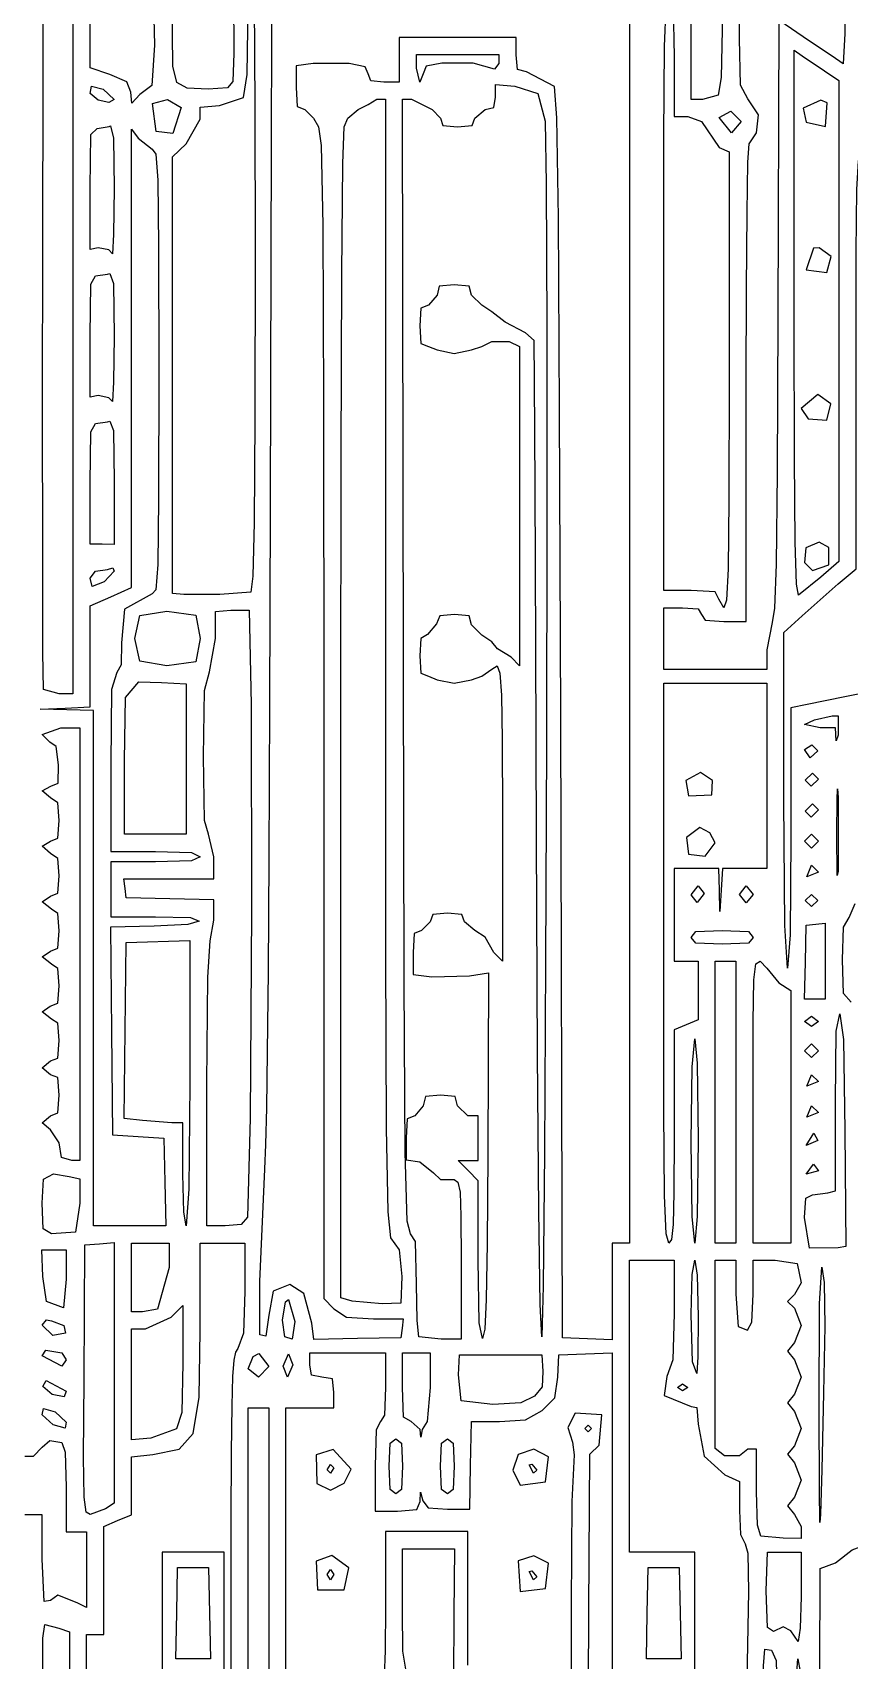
# Model space of a CAD drawing. Extents: x 0 to 7.6, y 0 to 10.9.
# Drawn here: x 1.576 to 1.972, y 4.567 to 5.357 of the extents above; entities that cross this region are included whole.
import ezdxf

# ---------------------------------------------------------------- set-up
doc = ezdxf.new("R2010")
doc.units = 0
doc.layers.get('0').update_dxf_attribs({"linetype": 'CONTINUOUS'})

msp = doc.modelspace()

# ---------------------------------------------------------------- linework, layer by layer
at = {"color": 0}
for points in [[(1.58149, 5.47613), (1.5886, 5.46431), (1.59571, 5.45258), (1.59571, 5.24431), (1.59565, 5.24431), (1.59565, 5.03608), (1.58897, 5.03608), (1.58143, 5.03814), (1.58111, 5.05615), (1.581, 5.10363), (1.58094, 5.17339), (1.58106, 5.25814), (1.58149, 5.47613)], [(1.68235, 5.412), (1.68306, 5.40224), (1.6836, 5.37181), (1.68386, 5.32086), (1.68403, 5.24957), (1.68392, 5.16943), (1.6836, 5.11919), (1.68294, 5.0931), (1.68192, 5.08539), (1.66689, 5.08419), (1.64942, 5.08419), (1.64399, 5.08469), (1.64399, 5.29665), (1.65067, 5.30285), (1.65733, 5.31489), (1.65733, 5.32075), (1.66678, 5.3215), (1.67844, 5.32542), (1.68018, 5.33649), (1.68067, 5.36968), (1.6811, 5.40028), (1.68235, 5.412)], [(1.88232, 5.39117), (1.90642, 5.39117), (1.92404, 5.39074), (1.93153, 5.38949), (1.9216, 5.38781), (1.91069, 5.38781), (1.91069, 5.35818), (1.91021, 5.33507), (1.90869, 5.3265), (1.90115, 5.32449), (1.89567, 5.32449), (1.89567, 5.38118), (1.889, 5.38118), (1.88331, 5.38194), (1.88232, 5.38618), (1.88232, 5.39117)], [(1.88482, 5.37451), (1.88687, 5.36925), (1.88738, 5.34532), (1.88738, 5.31619), (1.89399, 5.31619), (1.90067, 5.31375), (1.90924, 5.30106), (1.91401, 5.2991), (1.91401, 5.18847), (1.9139, 5.13015), (1.91357, 5.09668), (1.91282, 5.08143), (1.91151, 5.07781), (1.90901, 5.08197), (1.90722, 5.08561), (1.89567, 5.08615), (1.88232, 5.08615), (1.88232, 5.23031), (1.88238, 5.30647), (1.88276, 5.3501), (1.88346, 5.3699), (1.88482, 5.37451)], [(1.94564, 5.34831), (1.94943, 5.34565), (1.96024, 5.33832), (1.96733, 5.33371), (1.96733, 5.10021), (1.95861, 5.09267), (1.94775, 5.08393), (1.94667, 5.08925), (1.94601, 5.10969), (1.94569, 5.15017), (1.94564, 5.2155), (1.94564, 5.34831)], [(1.76237, 5.34625), (1.80236, 5.34625), (1.80236, 5.34185), (1.80024, 5.33919), (1.78982, 5.34212), (1.77468, 5.34212), (1.76708, 5.34056), (1.76568, 5.33692), (1.764, 5.3329), (1.76237, 5.33957), (1.76237, 5.34625)], [(1.80067, 5.33165), (1.81011, 5.33083), (1.82118, 5.32725), (1.82482, 5.31396), (1.82531, 5.28347), (1.82557, 5.21419), (1.82553, 5.11936), (1.82536, 5.01215), (1.82497, 4.90587), (1.82443, 4.81358), (1.82383, 4.74864), (1.82319, 4.72412), (1.82237, 4.73969), (1.82172, 4.78558), (1.82113, 4.86117), (1.82064, 4.96582), (1.82026, 5.05951), (1.81993, 5.13628), (1.81961, 5.18826), (1.81939, 5.20742), (1.81532, 5.21115), (1.80533, 5.21631), (1.79899, 5.22131), (1.794, 5.22456), (1.78901, 5.22954), (1.78788, 5.23389), (1.78065, 5.23454), (1.77344, 5.23389), (1.77235, 5.22954), (1.76818, 5.22456), (1.76454, 5.22314), (1.764, 5.21457), (1.76454, 5.206), (1.76818, 5.20454), (1.77235, 5.2029), (1.78065, 5.20122), (1.78901, 5.2029), (1.794, 5.20454), (1.79899, 5.20703), (1.8074, 5.20703), (1.81233, 5.20449), (1.81233, 5.04969), (1.80826, 5.05382), (1.8016, 5.05789), (1.79899, 5.06119), (1.794, 5.06456), (1.78901, 5.06956), (1.78788, 5.07389), (1.78076, 5.07454), (1.77365, 5.07389), (1.77203, 5.06999), (1.76774, 5.06489), (1.76454, 5.06288), (1.764, 5.05447), (1.76454, 5.046), (1.76818, 5.04454), (1.77235, 5.04286), (1.78065, 5.04124), (1.78901, 5.04286), (1.794, 5.04454), (1.79899, 5.04807), (1.80149, 5.04958), (1.80279, 5.04606), (1.80354, 5.03537), (1.80393, 5.01367), (1.80404, 4.97694), (1.80404, 4.90636), (1.79986, 4.91054), (1.79568, 4.91797), (1.79069, 4.92122), (1.78569, 4.9254), (1.7844, 4.92899), (1.77735, 4.92958), (1.77024, 4.92899), (1.76899, 4.9254), (1.76486, 4.92122), (1.76124, 4.91976), (1.76069, 4.91049), (1.76069, 4.89979), (1.76975, 4.89865), (1.78808, 4.89914), (1.79736, 4.90072), (1.79693, 4.81239), (1.7966, 4.76953), (1.79617, 4.74224), (1.79546, 4.72781), (1.79443, 4.72331), (1.79275, 4.73079), (1.79232, 4.76124), (1.79232, 4.79981), (1.78743, 4.80469), (1.78261, 4.80957), (1.79232, 4.80957), (1.79232, 4.83122), (1.78733, 4.83122), (1.78233, 4.83621), (1.78119, 4.8406), (1.77399, 4.84125), (1.76676, 4.8406), (1.76568, 4.83621), (1.7615, 4.83122), (1.75786, 4.82975), (1.75732, 4.82058), (1.75732, 4.81), (1.764, 4.80892), (1.77067, 4.8036), (1.77399, 4.8004), (1.78065, 4.8004), (1.7825, 4.79904), (1.78353, 4.79417), (1.7839, 4.78267), (1.78401, 4.76112), (1.78401, 4.72287), (1.77431, 4.72287), (1.76346, 4.72401), (1.76264, 4.73204), (1.76237, 4.74968), (1.76188, 4.77029), (1.75944, 4.77399), (1.75776, 4.78017), (1.75683, 4.81358), (1.75635, 4.896), (1.75608, 5.04915), (1.75564, 5.32454), (1.75987, 5.32454), (1.76508, 5.32206), (1.77001, 5.31956), (1.77399, 5.31538), (1.77522, 5.31185), (1.78233, 5.31119), (1.78939, 5.31185), (1.79069, 5.31538), (1.79568, 5.31956), (1.79986, 5.32047), (1.80067, 5.32557), (1.80067, 5.33165)], [(1.60471, 5.33094), (1.6104, 5.32937), (1.61567, 5.32438), (1.61307, 5.32303), (1.60796, 5.32411), (1.604, 5.32725), (1.60471, 5.33094)], [(1.6415, 5.32449), (1.64822, 5.32053), (1.6441, 5.30794), (1.63607, 5.30881), (1.63433, 5.32254), (1.6415, 5.32449)], [(1.74317, 5.32454), (1.74735, 5.32454), (1.74735, 5.05117), (1.74739, 4.90913), (1.74772, 4.82536), (1.74849, 4.78472), (1.74978, 4.77203), (1.75401, 4.76622), (1.75532, 4.75331), (1.75483, 4.7404), (1.74567, 4.74007), (1.73112, 4.74138), (1.72569, 4.743), (1.72569, 5.02713), (1.72575, 5.15099), (1.72607, 5.23981), (1.72656, 5.29329), (1.72732, 5.31119), (1.729, 5.31538), (1.734, 5.31956), (1.73899, 5.32206), (1.74317, 5.32454)], [(1.95861, 5.32406), (1.94997, 5.32015), (1.9515, 5.31347), (1.96078, 5.31131), (1.96153, 5.32286), (1.95861, 5.32406)], [(1.91488, 5.31874), (1.91982, 5.31369), (1.91525, 5.30821), (1.90929, 5.31569), (1.91488, 5.31874)], [(1.62403, 5.31), (1.62739, 5.30572), (1.63406, 5.30035), (1.6359, 5.29785), (1.63688, 5.28532), (1.63726, 5.25325), (1.63737, 5.19194), (1.63726, 5.13069), (1.63693, 5.09874), (1.63596, 5.08653), (1.63411, 5.08453), (1.62071, 5.07715), (1.61925, 5.06076), (1.61914, 5.05018), (1.61692, 5.04633), (1.61442, 5.03808), (1.61399, 5.00206), (1.61399, 4.95953), (1.63569, 4.95953), (1.65326, 4.9591), (1.65733, 4.95703), (1.65326, 4.95503), (1.63569, 4.95454), (1.61399, 4.95454), (1.61399, 4.9279), (1.63579, 4.9279), (1.65278, 4.92746), (1.6569, 4.92578), (1.65142, 4.92415), (1.6351, 4.92329), (1.61393, 4.92279), (1.61436, 4.87239), (1.61486, 4.82206), (1.62733, 4.82124), (1.63986, 4.82042), (1.64031, 4.79915), (1.64079, 4.77789), (1.60568, 4.77789), (1.60568, 5.02789), (1.57986, 5.02854), (1.5919, 5.02914), (1.604, 5.02974), (1.604, 5.07878), (1.61399, 5.08317), (1.62403, 5.08762), (1.62403, 5.31)], [(1.61393, 5.31164), (1.61535, 5.30567), (1.61567, 5.28142), (1.61544, 5.25896), (1.6149, 5.24957), (1.61307, 5.25142), (1.60796, 5.25244), (1.604, 5.25168), (1.604, 5.28157), (1.60444, 5.3074), (1.60742, 5.31039), (1.61328, 5.31131), (1.61393, 5.31164)], [(1.97819, 5.2979), (1.97949, 5.29368), (1.98025, 5.27572), (1.98058, 5.23622), (1.98068, 5.16726), (1.98068, 5.03668), (1.97026, 5.03461), (1.95193, 5.03093), (1.94401, 5.02929), (1.94401, 4.9661), (1.94358, 4.91911), (1.94233, 4.90289), (1.94108, 4.92367), (1.94065, 4.98432), (1.94065, 5.06575), (1.94943, 5.07394), (1.9669, 5.08942), (1.97569, 5.09674), (1.97569, 5.19732), (1.97575, 5.25032), (1.97607, 5.28076), (1.97683, 5.29465), (1.97819, 5.2979)], [(1.95774, 5.2525), (1.95503, 5.25228), (1.9515, 5.24181), (1.96137, 5.2405), (1.96354, 5.24821), (1.95774, 5.2525)], [(1.6135, 5.24007), (1.61535, 5.23519), (1.61567, 5.20964), (1.61544, 5.18722), (1.6149, 5.1779), (1.61307, 5.17969), (1.60796, 5.18078), (1.604, 5.18001), (1.604, 5.20996), (1.60439, 5.23475), (1.60661, 5.23893), (1.61247, 5.23964), (1.6135, 5.24007)], [(1.95714, 5.18121), (1.949, 5.17443), (1.95236, 5.16954), (1.96137, 5.16883), (1.96343, 5.17681), (1.95714, 5.18121)], [(1.6135, 5.1684), (1.61535, 5.16374), (1.61567, 5.13911), (1.61567, 5.10846), (1.60986, 5.10861), (1.604, 5.10872), (1.604, 5.13846), (1.60439, 5.16314), (1.60661, 5.16726), (1.61247, 5.16797), (1.6135, 5.1684)], [(1.95774, 5.1096), (1.95122, 5.10688), (1.95057, 5.09972), (1.95443, 5.09581), (1.9624, 5.09868), (1.96235, 5.1071), (1.95774, 5.1096)], [(1.61501, 5.09711), (1.61567, 5.09549), (1.61079, 5.09044), (1.60493, 5.08817), (1.604, 5.09224), (1.60661, 5.0956), (1.61247, 5.09631), (1.61501, 5.09711)], [(1.6811, 5.07667), (1.68218, 5.03087), (1.68235, 4.93083), (1.68169, 4.83008), (1.68039, 4.78211), (1.67725, 4.7786), (1.6696, 4.77789), (1.66069, 4.77789), (1.66069, 4.84706), (1.66108, 4.89854), (1.66233, 4.91624), (1.66401, 4.92617), (1.66401, 4.93608), (1.64274, 4.93658), (1.62153, 4.93707), (1.62099, 4.94162), (1.62044, 4.94624), (1.66401, 4.94624), (1.66401, 4.95703), (1.66151, 4.96789), (1.65944, 4.97461), (1.65901, 5.00564), (1.65944, 5.03771), (1.66189, 5.04665), (1.66482, 5.06293), (1.66482, 5.07596), (1.67231, 5.07661), (1.6811, 5.07667)], [(1.64122, 5.07622), (1.65533, 5.07422), (1.65733, 5.06288), (1.65533, 5.05154), (1.64122, 5.04958), (1.62819, 5.05181), (1.62565, 5.06288), (1.62819, 5.07406), (1.64122, 5.07622)], [(1.62771, 5.04189), (1.63857, 5.04156), (1.65067, 5.04096), (1.65067, 4.96789), (1.62067, 4.96789), (1.62067, 5.00369), (1.62125, 5.03418), (1.62771, 5.04189)], [(1.88232, 5.04124), (1.93235, 5.04124), (1.93235, 4.95122), (1.91081, 4.95122), (1.91026, 4.94081), (1.90961, 4.93039), (1.90935, 4.94081), (1.90901, 4.95122), (1.88738, 4.95122), (1.88738, 4.90625), (1.89899, 4.90625), (1.89899, 4.87793), (1.88738, 4.87304), (1.88738, 4.82129), (1.88732, 4.82129), (1.88721, 4.79432), (1.88687, 4.7786), (1.88612, 4.77132), (1.88482, 4.76953), (1.88346, 4.77399), (1.88276, 4.79264), (1.88238, 4.83371), (1.88232, 4.90539), (1.88232, 5.04124)], [(1.96397, 5.02544), (1.96701, 5.02544), (1.9669, 5.016), (1.96599, 5.01329), (1.96565, 5.01953), (1.95817, 5.01953), (1.95068, 5.02111), (1.95551, 5.02344), (1.96397, 5.02544)], [(1.58985, 5.01953), (1.59901, 5.01953), (1.59901, 4.80957), (1.59511, 4.80957), (1.59006, 4.81108), (1.58897, 4.81814), (1.58485, 4.82454), (1.58068, 4.8279), (1.58485, 4.83122), (1.58837, 4.83268), (1.58897, 4.84125), (1.58837, 4.84983), (1.58485, 4.85124), (1.58068, 4.85454), (1.58485, 4.85792), (1.58837, 4.85932), (1.58897, 4.86778), (1.58837, 4.87619), (1.58529, 4.87819), (1.58083, 4.88167), (1.58469, 4.88456), (1.58837, 4.88596), (1.58897, 4.89442), (1.58837, 4.90283), (1.58529, 4.90483), (1.58083, 4.90836), (1.58475, 4.91124), (1.58837, 4.91265), (1.58897, 4.92111), (1.58837, 4.92953), (1.58529, 4.93153), (1.58083, 4.93506), (1.58475, 4.93788), (1.58837, 4.93929), (1.58897, 4.94769), (1.58832, 4.95622), (1.58485, 4.95856), (1.58068, 4.96208), (1.58485, 4.96457), (1.58837, 4.96599), (1.58897, 4.9745), (1.58832, 4.98318), (1.58485, 4.98557), (1.58072, 4.98893), (1.5849, 4.99121), (1.58849, 4.99262), (1.58865, 5.00163), (1.58762, 5.01047), (1.58442, 5.01258), (1.58068, 5.01633), (1.58985, 5.01953)], [(1.9541, 5.01124), (1.95703, 5.00846), (1.95344, 5.00493), (1.95068, 5.009), (1.9541, 5.01124)], [(1.90022, 4.99789), (1.89296, 4.99392), (1.89432, 4.98654), (1.90571, 4.98708), (1.90603, 4.99392), (1.90022, 4.99789)], [(1.95449, 4.99761), (1.95736, 4.99468), (1.95389, 4.99121), (1.95096, 4.99414), (1.95449, 4.99761)], [(1.96669, 4.9899), (1.9669, 4.98579), (1.9669, 4.94997), (1.96653, 4.94786), (1.96636, 4.96789), (1.96642, 4.98481), (1.96669, 4.9899)], [(1.95449, 4.98264), (1.95736, 4.97971), (1.95389, 4.97624), (1.95096, 4.97911), (1.95449, 4.98264)], [(1.89985, 4.97125), (1.89333, 4.96631), (1.89432, 4.95822), (1.90235, 4.95725), (1.90733, 4.96371), (1.90474, 4.96858), (1.89985, 4.97125)], [(1.954, 4.96789), (1.95736, 4.96457), (1.954, 4.96121), (1.95068, 4.96457), (1.954, 4.96789)], [(1.954, 4.9529), (1.95736, 4.94954), (1.95176, 4.94732), (1.954, 4.9529)], [(1.89908, 4.94287), (1.90201, 4.93913), (1.89854, 4.93479), (1.89567, 4.93858), (1.89908, 4.94287)], [(1.92231, 4.94287), (1.92567, 4.93869), (1.92231, 4.93457), (1.919, 4.93869), (1.92231, 4.94287)], [(1.954, 4.93869), (1.95703, 4.93582), (1.954, 4.93289), (1.95101, 4.93582), (1.954, 4.93869)], [(1.91069, 4.92122), (1.92339, 4.92074), (1.92567, 4.91786), (1.92339, 4.9151), (1.91069, 4.91456), (1.89794, 4.9151), (1.89567, 4.91786), (1.89794, 4.92074), (1.91069, 4.92122)], [(1.96067, 4.92481), (1.96067, 4.88792), (1.95057, 4.88792), (1.95107, 4.90582), (1.9515, 4.92372), (1.95611, 4.92426), (1.96067, 4.92481)], [(1.65235, 4.91635), (1.65235, 4.84711), (1.65192, 4.79563), (1.65067, 4.77789), (1.64942, 4.78456), (1.64899, 4.8029), (1.64899, 4.8279), (1.64361, 4.8279), (1.62939, 4.829), (1.62061, 4.83003), (1.62104, 4.87272), (1.62153, 4.91536), (1.65235, 4.91635)], [(1.90733, 4.90625), (1.91732, 4.90625), (1.91732, 4.76953), (1.90733, 4.76953), (1.90733, 4.90625)], [(1.92904, 4.90625), (1.93235, 4.90289), (1.93815, 4.89583), (1.94396, 4.89204), (1.94401, 4.83083), (1.94401, 4.76953), (1.92567, 4.76953), (1.92567, 4.83789), (1.92572, 4.87696), (1.92611, 4.89729), (1.92708, 4.90506), (1.92904, 4.90625)], [(1.96778, 4.88081), (1.96946, 4.86838), (1.97026, 4.82406), (1.97071, 4.76796), (1.96696, 4.76719), (1.95307, 4.76708), (1.95068, 4.78196), (1.95122, 4.79129), (1.95443, 4.79292), (1.96192, 4.79394), (1.96565, 4.79492), (1.96565, 4.83822), (1.96604, 4.87244), (1.96778, 4.88081)], [(1.954, 4.87956), (1.95736, 4.87706), (1.954, 4.87457), (1.95068, 4.87706), (1.954, 4.87956)], [(1.89735, 4.86871), (1.89854, 4.85682), (1.89899, 4.81967), (1.89854, 4.7825), (1.89735, 4.76953), (1.89611, 4.78222), (1.89567, 4.81863), (1.89611, 4.85503), (1.89735, 4.86871)], [(1.954, 4.86621), (1.95736, 4.8629), (1.954, 4.85954), (1.95068, 4.8629), (1.954, 4.86621)], [(1.954, 4.85124), (1.95736, 4.84787), (1.95176, 4.84565), (1.954, 4.85124)], [(1.954, 4.83621), (1.95736, 4.8329), (1.95176, 4.83068), (1.954, 4.83621)], [(1.95508, 4.82292), (1.95703, 4.81928), (1.95139, 4.81683), (1.95508, 4.82292)], [(1.58621, 4.80311), (1.59381, 4.80186), (1.59901, 4.80078), (1.59901, 4.78885), (1.597, 4.7749), (1.58529, 4.77408), (1.58122, 4.77647), (1.58068, 4.78885), (1.58132, 4.80051), (1.58621, 4.80311)], [(1.95492, 4.80789), (1.95736, 4.80458), (1.9515, 4.8029), (1.95492, 4.80789)], [(1.58051, 4.76622), (1.59233, 4.76622), (1.59233, 4.75206), (1.5911, 4.73807), (1.58279, 4.74115), (1.581, 4.75336), (1.58051, 4.76622)], [(1.61567, 4.76975), (1.61567, 4.64328), (1.61154, 4.64057), (1.60406, 4.63792), (1.60206, 4.639), (1.60107, 4.64626), (1.60086, 4.66569), (1.60107, 4.70329), (1.60151, 4.76872), (1.60861, 4.76921), (1.61567, 4.76975)], [(1.62403, 4.76953), (1.64236, 4.76953), (1.64236, 4.75776), (1.63667, 4.73753), (1.62944, 4.73622), (1.62403, 4.73622), (1.62403, 4.76953)], [(1.89735, 4.76124), (1.89854, 4.75396), (1.89899, 4.73372), (1.89882, 4.71431), (1.89844, 4.70622), (1.89621, 4.71186), (1.89567, 4.73481), (1.89611, 4.75424), (1.89735, 4.76124)], [(1.90733, 4.76124), (1.91732, 4.76124), (1.91732, 4.74468), (1.91835, 4.729), (1.92301, 4.72721), (1.92512, 4.73122), (1.92567, 4.74474), (1.92567, 4.76124), (1.93631, 4.76124), (1.94706, 4.7596), (1.949, 4.75028), (1.94569, 4.74457), (1.94233, 4.74121), (1.94569, 4.7379), (1.949, 4.72954), (1.94569, 4.72125), (1.94233, 4.71707), (1.94569, 4.71289), (1.949, 4.70454), (1.94569, 4.69624), (1.94233, 4.69206), (1.94569, 4.68788), (1.949, 4.67958), (1.94569, 4.67122), (1.94233, 4.66704), (1.94569, 4.66287), (1.949, 4.65457), (1.94569, 4.64621), (1.94233, 4.64204), (1.94569, 4.63792), (1.949, 4.63206), (1.949, 4.62625), (1.94026, 4.62636), (1.92942, 4.62733), (1.92779, 4.63271), (1.92736, 4.64887), (1.92736, 4.66954), (1.92318, 4.66954), (1.919, 4.66624), (1.91174, 4.66635), (1.90733, 4.66982), (1.90733, 4.76124)], [(1.95899, 4.75792), (1.96012, 4.75038), (1.96044, 4.72917), (1.9599, 4.69689), (1.9591, 4.65956), (1.95844, 4.63803), (1.95806, 4.634), (1.95785, 4.64996), (1.95768, 4.68832), (1.95785, 4.74018), (1.95899, 4.75792)], [(1.70019, 4.74224), (1.70329, 4.73156), (1.70199, 4.72287), (1.69846, 4.72401), (1.69737, 4.7321), (1.69883, 4.741), (1.70019, 4.74224)], [(1.5829, 4.73232), (1.58529, 4.73188), (1.59125, 4.72949), (1.59207, 4.72586), (1.58599, 4.72472), (1.58068, 4.72965), (1.5829, 4.73232)], [(1.64899, 4.73921), (1.64899, 4.71126), (1.64844, 4.68739), (1.64594, 4.67947), (1.63346, 4.67492), (1.62403, 4.67415), (1.62403, 4.72786), (1.63086, 4.72786), (1.64333, 4.73356), (1.64899, 4.73921)], [(1.58257, 4.71761), (1.58442, 4.71729), (1.59028, 4.71625), (1.59233, 4.71289), (1.59028, 4.70979), (1.58068, 4.71485), (1.58257, 4.71761)], [(1.68593, 4.71593), (1.69065, 4.70964), (1.68565, 4.70454), (1.68067, 4.70856), (1.68317, 4.71451), (1.68593, 4.71593)], [(1.70031, 4.71588), (1.70236, 4.7105), (1.69976, 4.70454), (1.69764, 4.70985), (1.70031, 4.71588)], [(1.75564, 4.71625), (1.76899, 4.71625), (1.76899, 4.69954), (1.76747, 4.68289), (1.76519, 4.67914), (1.76443, 4.6754), (1.76421, 4.67914), (1.75982, 4.68289), (1.75613, 4.685), (1.75564, 4.69954), (1.75564, 4.71625)], [(1.78321, 4.71539), (1.82319, 4.71539), (1.82368, 4.70719), (1.82329, 4.69976), (1.81956, 4.69521), (1.81299, 4.692), (1.79937, 4.69129), (1.78407, 4.69293), (1.78267, 4.70557), (1.78321, 4.71539)], [(1.58262, 4.70285), (1.59233, 4.69769), (1.59136, 4.69499), (1.58567, 4.69607), (1.58106, 4.69997), (1.58262, 4.70285)], [(1.8915, 4.70122), (1.89399, 4.69954), (1.8915, 4.69792), (1.889, 4.69954), (1.8915, 4.70122)], [(1.58138, 4.68935), (1.58708, 4.68772), (1.59233, 4.68272), (1.5919, 4.67969), (1.5861, 4.68142), (1.58068, 4.68625), (1.58138, 4.68935)], [(1.84571, 4.68121), (1.84733, 4.67958), (1.84571, 4.6779), (1.84403, 4.67958), (1.84571, 4.68121)], [(1.7219, 4.66938), (1.71371, 4.66678), (1.71397, 4.65289), (1.72071, 4.64958), (1.72732, 4.65306), (1.73068, 4.65983), (1.7219, 4.66938)], [(1.75233, 4.67458), (1.7551, 4.67253), (1.75564, 4.66124), (1.7551, 4.65001), (1.75233, 4.64789), (1.74951, 4.65001), (1.74903, 4.66124), (1.74951, 4.67253), (1.75233, 4.67458)], [(1.77735, 4.67458), (1.78011, 4.67253), (1.78065, 4.66124), (1.78011, 4.65001), (1.77735, 4.64789), (1.77453, 4.65001), (1.77399, 4.66124), (1.77453, 4.67253), (1.77735, 4.67458)], [(1.81933, 4.66949), (1.81164, 4.66694), (1.80903, 4.65929), (1.81272, 4.65213), (1.82493, 4.65364), (1.82639, 4.66585), (1.81933, 4.66949)], [(1.72071, 4.66206), (1.72233, 4.66049), (1.72071, 4.65788), (1.71903, 4.65944), (1.72071, 4.66206)], [(1.81831, 4.66222), (1.82069, 4.65929), (1.81913, 4.65788), (1.81706, 4.66189), (1.81831, 4.66222)], [(1.75564, 4.62121), (1.78082, 4.62121), (1.78054, 4.58957), (1.78033, 4.55789), (1.77175, 4.558), (1.76215, 4.55843), (1.75737, 4.56179), (1.75575, 4.5715), (1.75564, 4.59114), (1.75564, 4.62121)], [(1.98839, 4.62619), (1.99235, 4.62619), (1.99235, 4.35503), (1.98014, 4.33274), (1.96892, 4.31369), (1.96263, 4.30989), (1.95731, 4.30935), (1.95774, 4.4605), (1.95817, 4.6116), (1.96565, 4.61436), (1.97368, 4.62067), (1.98839, 4.62619)], [(1.639, 4.61957), (1.639, 4.55957), (1.669, 4.55957), (1.669, 4.61957), (1.639, 4.61957)], [(1.72125, 4.61794), (1.71371, 4.61513), (1.71431, 4.60129), (1.72732, 4.60124), (1.7296, 4.61203), (1.72125, 4.61794)], [(1.81933, 4.61783), (1.81164, 4.61529), (1.81272, 4.60047), (1.82493, 4.602), (1.82639, 4.61421), (1.81933, 4.61783)], [(1.93261, 4.61957), (1.949, 4.61957), (1.949, 4.59787), (1.94857, 4.58263), (1.9476, 4.57622), (1.94401, 4.58132), (1.94026, 4.58328), (1.93565, 4.58106), (1.93261, 4.58306), (1.93207, 4.60081), (1.93261, 4.61957)], [(1.64649, 4.61208), (1.66151, 4.61208), (1.662, 4.58996), (1.66243, 4.56787), (1.64556, 4.56787), (1.64606, 4.58996), (1.64649, 4.61208)], [(1.72071, 4.61122), (1.72233, 4.60872), (1.72071, 4.60622), (1.71903, 4.60872), (1.72071, 4.61122)], [(1.81831, 4.61057), (1.82069, 4.60764), (1.81913, 4.60622), (1.81706, 4.61025), (1.81831, 4.61057)], [(1.87483, 4.61208), (1.88986, 4.61208), (1.89031, 4.58996), (1.89079, 4.56787), (1.87392, 4.56787), (1.87435, 4.58996), (1.87483, 4.61208)], [(1.58203, 4.58453), (1.58876, 4.58274), (1.59403, 4.58089), (1.59403, 4.5586), (1.59299, 4.53842), (1.58567, 4.53771), (1.58197, 4.54161), (1.58106, 4.56174), (1.58111, 4.57785), (1.58203, 4.58453)], [(1.93142, 4.57249), (1.93457, 4.57194), (1.93685, 4.567), (1.93733, 4.5479), (1.93679, 4.52897), (1.93468, 4.52387), (1.93093, 4.52289), (1.93039, 4.53054), (1.93039, 4.54731), (1.93072, 4.56435), (1.93142, 4.57249)], [(1.94732, 4.56787), (1.94851, 4.56164), (1.949, 4.54454), (1.94883, 4.5281), (1.94846, 4.52121), (1.94624, 4.52615), (1.94569, 4.54568), (1.94732, 4.56787)]]:
    msp.add_lwpolyline(points, close=True, dxfattribs=at)
for points in [[(1.63482, 5.37033), (1.63531, 5.35075), (1.634, 5.33117), (1.62819, 5.32688), (1.62424, 5.3226), (1.62369, 5.32801), (1.62175, 5.33306), (1.61361, 5.33658), (1.604, 5.33974), (1.604, 5.41287)], [(1.86567, 5.4095), (1.86567, 4.76947), (1.85732, 4.76947), (1.85732, 4.72265), (1.84526, 4.72314), (1.83317, 4.72364), (1.83236, 5.02533), (1.83182, 5.17389), (1.83122, 5.26693), (1.8304, 5.31549), (1.82937, 5.33068), (1.81575, 5.33783), (1.81131, 5.33892), (1.81065, 5.34614), (1.81065, 5.35449), (1.75401, 5.35449), (1.75401, 5.33279), (1.74653, 5.33279), (1.74018, 5.33344), (1.73899, 5.33681), (1.73747, 5.34033), (1.72971, 5.3419), (1.71218, 5.34196), (1.704, 5.34082), (1.704, 5.33018), (1.70454, 5.32101), (1.70817, 5.3195), (1.71235, 5.31532), (1.71485, 5.31114), (1.71614, 5.30214), (1.7169, 5.2634), (1.71724, 5.17746), (1.71733, 5.02686), (1.71733, 4.74257), (1.72222, 4.73768), (1.7284, 4.73356), (1.74149, 4.73281), (1.75592, 4.73281), (1.75538, 4.72825), (1.75483, 4.72364), (1.73372, 4.72319), (1.71257, 4.72271), (1.71153, 4.73068), (1.70768, 4.74501), (1.70085, 4.74951), (1.69288, 4.74625), (1.69065, 4.73449), (1.68924, 4.72439), (1.68642, 4.72499), (1.68631, 4.75097), (1.68881, 4.80533), (1.68929, 4.81739), (1.68978, 4.83524), (1.69015, 4.86219), (1.69049, 4.90142), (1.69081, 4.95632), (1.69114, 5.03011), (1.69146, 5.12603), (1.69189, 5.24739), (1.69239, 5.41282)], [(1.97071, 5.39268), (1.97026, 5.35644), (1.96935, 5.34179), (1.96397, 5.34538), (1.95307, 5.35275), (1.93815, 5.36296), (1.93772, 5.21858), (1.93739, 5.14322), (1.9369, 5.09896), (1.93608, 5.07753), (1.93485, 5.07064), (1.93235, 5.05746), (1.93235, 5.04779), (1.88232, 5.04779), (1.88232, 5.07781), (1.8915, 5.07781), (1.89908, 5.07725), (1.90067, 5.07449), (1.9024, 5.07172), (1.91151, 5.07113), (1.92231, 5.07113), (1.92231, 5.18696), (1.92242, 5.23269), (1.92275, 5.26947), (1.92318, 5.29394), (1.92383, 5.30285), (1.9274, 5.30826), (1.92833, 5.317), (1.92312, 5.32482), (1.91949, 5.33132), (1.919, 5.35394), (1.919, 5.3795)], [(1.67361, 5.37446), (1.67367, 5.3469), (1.67318, 5.33322), (1.67068, 5.33008), (1.66135, 5.32949), (1.65115, 5.32986), (1.64606, 5.33268), (1.64421, 5.3406), (1.64399, 5.35622), (1.64399, 5.3795)], [(1.97319, 4.8865), (1.96957, 4.89063), (1.96903, 4.9069), (1.96951, 4.92279), (1.97233, 4.92751), (1.97515, 4.93425)], [(1.60232, 4.53456), (1.60232, 4.57954), (1.61068, 4.57954), (1.61068, 4.63206), (1.61735, 4.63488), (1.62403, 4.63764), (1.62403, 4.66581), (1.63444, 4.66694), (1.64725, 4.6696), (1.65408, 4.67719), (1.65685, 4.69472), (1.65733, 4.727), (1.65733, 4.76953), (1.65733, 4.76953), (1.67904, 4.76953), (1.67904, 4.7461), (1.67844, 4.72581), (1.67567, 4.71832), (1.67453, 4.71653), (1.67372, 4.71267), (1.67312, 4.70475), (1.67275, 4.69065), (1.67247, 4.66813), (1.67236, 4.63519), (1.67231, 4.58963), (1.67231, 4.52935)], [(1.89735, 4.55957), (1.89735, 4.61957), (1.86567, 4.61957), (1.86567, 4.76124), (1.88738, 4.76124), (1.88738, 4.73535), (1.88678, 4.71283), (1.8839, 4.70475), (1.88254, 4.69564), (1.89556, 4.69032), (1.89844, 4.68983), (1.89899, 4.68175), (1.90201, 4.66613), (1.91189, 4.65711), (1.919, 4.65381), (1.919, 4.63975), (1.91954, 4.62815), (1.92176, 4.62369), (1.92318, 4.61903), (1.9235, 4.60053), (1.92264, 4.55735)], [(1.699, 4.52789), (1.699, 4.68956), (1.72233, 4.68956), (1.72233, 4.69706), (1.72157, 4.70361), (1.71647, 4.70454), (1.71149, 4.7054), (1.71067, 4.71039), (1.71067, 4.71625), (1.74735, 4.71625), (1.74735, 4.69954), (1.74685, 4.68608), (1.74485, 4.68289), (1.74278, 4.67888), (1.74235, 4.66124), (1.74235, 4.63954), (1.75315, 4.63954), (1.76258, 4.64019), (1.76417, 4.64415), (1.76432, 4.64871), (1.76551, 4.64453), (1.76807, 4.64106), (1.7774, 4.6404), (1.78819, 4.6404), (1.78863, 4.66162), (1.78911, 4.68289), (1.80263, 4.68289), (1.81521, 4.68371), (1.82335, 4.68832), (1.82954, 4.69444), (1.831, 4.70454), (1.83149, 4.71539), (1.85732, 4.71636), (1.85732, 4.71636), (1.85732, 4.35286)], [(1.68067, 4.35286), (1.68067, 4.68956), (1.68067, 4.68956), (1.69065, 4.68956), (1.69065, 4.58393), (1.69069, 4.52339)], [(1.8456, 4.51622), (1.84603, 4.59164), (1.84651, 4.66704), (1.85107, 4.67156), (1.85232, 4.68619), (1.83936, 4.68696), (1.83572, 4.68001), (1.83811, 4.67296), (1.83892, 4.66683), (1.83778, 4.6441), (1.83735, 4.59364), (1.83735, 4.52458)], [(1.57232, 4.66607), (1.5765, 4.66607), (1.58068, 4.67046), (1.58442, 4.67378), (1.59028, 4.67275), (1.59185, 4.66803), (1.59233, 4.65104), (1.59233, 4.62939), (1.60232, 4.62939), (1.60232, 4.59267), (1.59776, 4.595), (1.58837, 4.59868), (1.58485, 4.59614), (1.58176, 4.5956), (1.58068, 4.61615), (1.58068, 4.63775), (1.57232, 4.63775)], [(1.78733, 4.56478), (1.78733, 4.62956), (1.74735, 4.62956), (1.74735, 4.59299), (1.74724, 4.57167), (1.74669, 4.55935)]]:
    msp.add_lwpolyline(points, dxfattribs=at)

doc.saveas('drawing.dxf')
